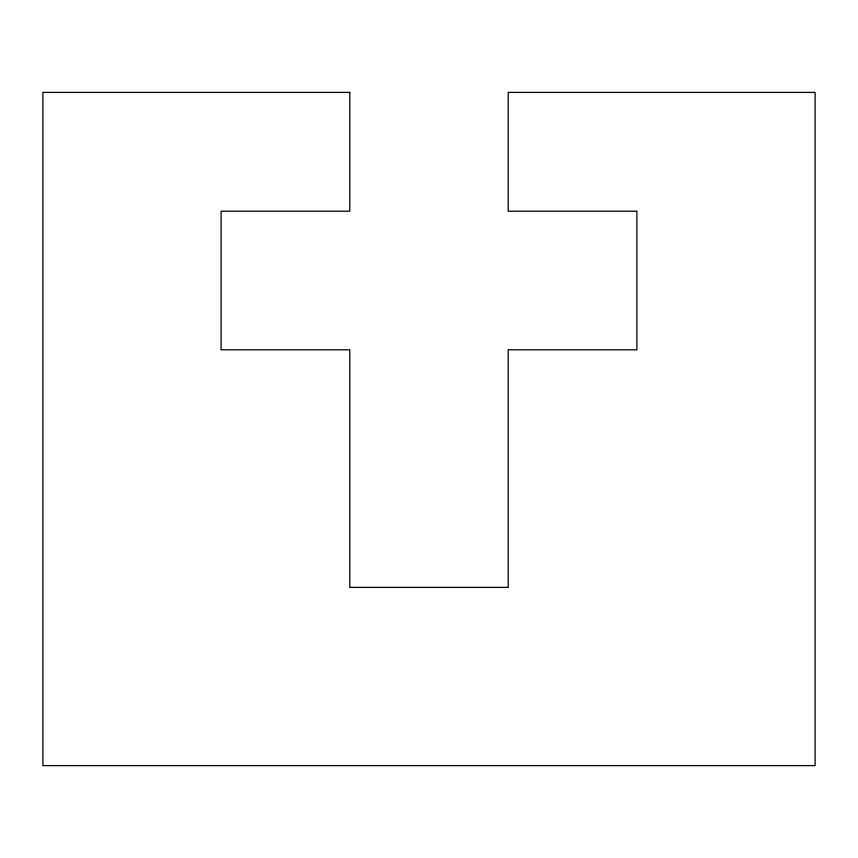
<?xml version="1.0" encoding="UTF-8"?>
<svg xmlns="http://www.w3.org/2000/svg" width="858" height="858" viewBox="0 0 858 858"><rect width="100%" height="100%" fill="white"/><g stroke="black" fill="none" stroke-linecap="round" stroke-linejoin="round"><path stroke-width="1.29" d="M349.796 92.396L42.9 92.396L42.9 765.604L815.1 765.604L815.1 92.396L508.204 92.396L508.204 211.197L636.904 211.197L636.904 349.796L508.204 349.796L508.204 587.398L349.796 587.398L349.796 349.796L221.096 349.796L221.096 211.197L349.796 211.197L349.796 92.396"/></g></svg>
